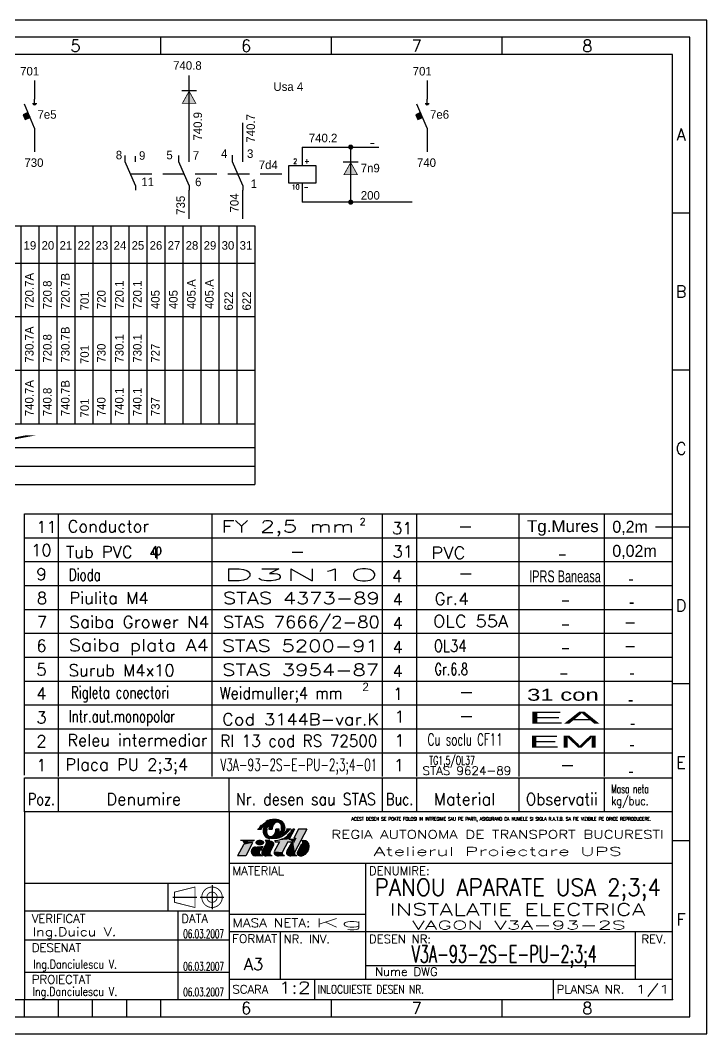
# Model space of a CAD drawing. Header units: millimetres. Extents: x -8 to 622, y 19 to 316.
# Drawn here: x 210.3 to 411.5, y 18.5 to 315.5 of the extents above; entities that cross this region are included whole.
import ezdxf
from ezdxf.enums import TextEntityAlignment as Align

# ---------------------------------------------------------------- set-up
doc = ezdxf.new("R2010")
doc.units = ezdxf.units.MM
doc.linetypes.add('DASHED2', pattern=[9.525, 6.35, -3.175])
doc.layers.add('LIN_GR', color=3, linetype='Continuous')
doc.layers.add('LIN_SUB', color=7, linetype='Continuous')
doc.styles.add('ISO', font='SIMPLEX.shx')
doc.styles.add('ISOCP', font='SIMPLEX.SHX')
doc.styles.add('ROMANC', font='romanc')
doc.styles.add('ROMANS', font='ROMANS.SHX', dxfattribs={"width": 0.8})

# ---------------------------------------------------------------- blocks, each defined once
blk = doc.blocks.new('a3')
at = {"color": 70}
for p, q in [((-160, 287), (-160, 292)), ((-110, 287), (-110, 292)), ((-60, 287), (-60, 292)), ((-5, 240.5), (-10, 240.5)), ((-5, 194.5), (-10, 194.5)), ((-15, 148.5), (-5, 148.5)), ((-5, 102.5), (-10, 102.5)), ((-5, 56.5), (-10, 56.5)), ((-200, 5), (-200, 10)), ((-190, 5), (-190, 10)), ((-180, 5), (-180, 10)), ((-170, 5), (-170, 10)), ((-160, 5), (-160, 10)), ((-110, 5), (-110, 10)), ((-60, 5), (-60, 10)), ((-260, 5), (-160, 5))]:
    blk.add_line(p, q, dxfattribs=at)
at = {"color": 240}
for points in [[(0, 297), (-420, 297), (-420, 0), (0, 0)], [(-5, 292), (-415, 292), (-415, 5), (-5, 5)]]:
    blk.add_lwpolyline(points, close=True, dxfattribs=at)
at = {"color": 70}
blk.add_lwpolyline([(-10, 287), (-410, 287), (-410, 10), (-10, 10)], close=True, dxfattribs=at)
at = {"color": 50, "style": 'ISO'}
for s, p in [('5', (-185, 289.5)), ('6', (-135, 289.5)), ('7', (-85, 289.5)), ('8', (-35, 289.5)), ('A', (-7.5, 263.5)), ('B', (-7.5, 217.5)), ('C', (-7.5, 171.5)), ('D', (-7.5, 125.5)), ('E', (-7.5, 79.5)), ('F', (-7.5, 33.5)), ('6', (-135, 7.5)), ('7', (-85, 7.5)), ('8', (-35, 7.5))]:
    blk.add_text(s, height=3.5, dxfattribs=at).set_placement(p, align=Align.MIDDLE)
blk = doc.blocks.new('ind3_12')
at = {"color": 70}
for p, q in [((0, 55), (-190, 55)), ((-190, 55), (-190, 0)), ((-130, 55), (-130, 0)), ((-130, 40), (0, 40)), ((-190, 26), (-130, 26))]:
    blk.add_line(p, q, dxfattribs=at)
at = {"color": 40}
for p, q in [((-121.71, 49.9), (-120.46, 49.9)), ((-118.34, 49.9), (-117.36, 49.9)), ((-115.31, 49.9), (-116.29, 49.9)), ((-111.94, 49.9), (-113.19, 49.9)), ((-112.95, 48.16), (-112.68, 48.4)), ((-112.68, 48.4), (-112.61, 48.47)), ((-110.84, 49.9), (-112.41, 46.97)), ((-110.84, 49.9), (-111.36, 49.9)), ((-109.64, 49.9), (-111.01, 47.32)), ((-107.23, 49.9), (-110.77, 43.26)), ((-107.23, 49.9), (-109.64, 49.9)), ((-125.82, 45.38), (-127.54, 42.15)), ((-122.56, 46.63), (-126.68, 46.63)), ((-123.11, 45.94), (-125.13, 42.15)), ((-120.12, 44.91), (-120.81, 43.6)), ((-119.12, 45.67), (-120.36, 43.36)), ((-118.05, 46.63), (-119.46, 46.63)), ((-116.85, 45.42), (-118, 43.26)), ((-115.18, 46.28), (-116.74, 43.36)), ((-116.7, 46.63), (-116.29, 46.65)), ((-116.6, 46.28), (-115.18, 46.28)), ((-116.29, 46.65), (-115.69, 46.73)), ((-115.69, 46.73), (-115.27, 46.82)), ((-115.27, 46.82), (-114.78, 46.97)), ((-114.78, 46.97), (-114.27, 47.24)), ((-112.77, 46.28), (-114.38, 43.26)), ((-111.75, 45.93), (-113.13, 43.36)), ((-112.77, 46.28), (-111.36, 46.28)), ((-112.41, 46.97), (-110.99, 46.97)), ((-111.75, 45.93), (-111.15, 45.93)), ((-110.99, 46.97), (-111.36, 46.28)), ((-110.41, 47.32), (-111.15, 45.93)), ((-111.01, 47.32), (-110.41, 47.32)), ((-108.74, 45.59), (-109.99, 43.26)), ((-108.78, 46.63), (-108.09, 46.63)), ((-125.13, 42.15), (-127.54, 42.15)), ((-120.23, 42.15), (-122.21, 42.15)), ((-117.39, 42.15), (-119.15, 42.15)), ((-117.39, 42.15), (-117.72, 42.33)), ((-113.77, 42.15), (-115.53, 42.15)), ((-113.77, 42.15), (-114.1, 42.33)), ((-110.16, 42.15), (-111.92, 42.15)), ((-110.16, 42.15), (-110.49, 42.33))]:
    blk.add_line(p, q, dxfattribs=at)
at = {"color": 240}
for p, q in [((-90, 40), (-90, 6)), ((-130, 34), (-190, 34)), ((-148, 34), (-148, 26)), ((-135, 33.5), (-135, 26.5)), ((-146.5, 30), (-139.5, 30)), ((-138.5, 30), (-131.5, 30)), ((-145, 26), (-145, 0)), ((-130, 25), (-90, 25)), ((-130, 20), (0, 20)), ((-115, 20), (-115, 6)), ((-11, 20), (-11, 6)), ((-190, 17.5), (-130, 17.5)), ((-90, 10), (-11, 10)), ((-190, 8), (-130, 8)), ((-130, 6), (0, 6)), ((-105, 6), (-105, 0)), ((-35, 6), (-35, 0))]:
    blk.add_line(p, q, dxfattribs=at)
at = {"color": 40}
for points in [[(-114.74, 49.9, 0.04888), (-114.64, 50.37, 0.067418), (-114.64, 50.71, 0.012512), (-114.71, 51.12, 0.046313), (-114.74, 51.23, 0.02866), (-114.83, 51.43, 0.04799), (-114.9, 51.53, 0.027533), (-115.01, 51.65, 0.02878), (-115.12, 51.74, 0.020408), (-115.27, 51.85, 0.028785), (-115.38, 51.91, 0.02307), (-115.48, 51.96, 0.025276), (-115.58, 51.99, 0.029587), (-115.69, 52.01, 0.0261), (-115.8, 52.02, 0.034106), (-115.93, 52.02, 0.03305), (-116.05, 52, 0.031407), (-116.17, 51.97, 0.027201), (-116.3, 51.91, 0.027571), (-116.45, 51.82, 0.032433), (-116.58, 51.73, 0.017982), (-116.7, 51.62, 0.025528), (-116.79, 51.53, 0.009898), (-116.89, 51.41, 0.014131), (-116.96, 51.31, 0.005952), (-117.02, 51.22, 0.007874), (-117.06, 51.15, 0.013516), (-117.13, 51.03, 0.012262), (-117.2, 50.9, 0.010996), (-117.25, 50.78, 0.020912), (-117.28, 50.71, 0.006638), (-117.28, 50.69, 0.003922), (-117.3, 50.64, 0.014081), (-117.33, 50.52, 0.011261), (-117.36, 50.37, 0.018498), (-117.36, 50.34, 0.00311), (-117.38, 50.18, 0.039527), (-117.38, 50.07, 0.0256), (-117.36, 49.9)], [(-113.68, 49.9, 0.047001), (-113.61, 50.39, 0.072657), (-113.64, 50.71, 0.024176), (-113.81, 51.3, 0.05712), (-113.92, 51.53, 0.02409), (-114.05, 51.71, 0.014395), (-114.28, 51.99, 0.046768), (-114.45, 52.15, 0.031027), (-114.74, 52.35)], [(-119.97, 49.9, 0.047001), (-120.05, 49.4, 0.072657), (-120.01, 49.08, 0.024176), (-119.84, 48.49, 0.05712), (-119.73, 48.26, 0.02409), (-119.6, 48.09, 0.014395), (-119.38, 47.81, 0.046768), (-119.2, 47.65, 0.031027), (-118.91, 47.44)], [(-118.91, 49.9, 0.04888), (-119.02, 49.43, 0.067418), (-119.01, 49.08, 0.012512), (-118.94, 48.67, 0.046313), (-118.91, 48.56, 0.02866), (-118.82, 48.37, 0.04799), (-118.75, 48.26, 0.027533), (-118.64, 48.15, 0.02878), (-118.53, 48.05, 0.020408), (-118.39, 47.95, 0.028785), (-118.28, 47.88, 0.02307), (-118.17, 47.84, 0.025276), (-118.07, 47.8, 0.029587), (-117.97, 47.78, 0.0261), (-117.85, 47.77, 0.034106), (-117.73, 47.77, 0.03305), (-117.6, 47.79, 0.031407), (-117.48, 47.83, 0.027201), (-117.36, 47.88, 0.027571), (-117.2, 47.97, 0.032433), (-117.07, 48.06, 0.017982), (-116.95, 48.18, 0.025528), (-116.87, 48.26, 0.009898), (-116.76, 48.39, 0.014131), (-116.7, 48.48, 0.005952), (-116.63, 48.57, 0.007874), (-116.59, 48.64, 0.013516), (-116.52, 48.76, 0.012262), (-116.45, 48.9, 0.010996), (-116.4, 49.02, 0.020912), (-116.38, 49.08, 0.006638), (-116.37, 49.11, 0.003922), (-116.35, 49.16, 0.014081), (-116.32, 49.28, 0.011261), (-116.29, 49.42, 0.018498), (-116.29, 49.45, 0.00311), (-116.27, 49.61, 0.039527), (-116.27, 49.73, 0.0256), (-116.29, 49.9)]]:
    blk.add_lwpolyline(points, format="xyb", dxfattribs=at)
at = {"color": 40, "flags": 128}
blk.add_lwpolyline([(-108.71, 42.18, 0.07519), (-108.1, 42.37, 0.103495), (-107.27, 43.01, 0.091904), (-106.74, 43.94, 0.085107), (-106.54, 45.08, 0.085107)], format="xyb", dxfattribs=at)
at = {"color": 240}
for points in [[(-146, 31.5, 0.25, 0.25, 0), (-140, 33, 0.25, 0.25, 0), (-140, 27, 0.25, 0.25, 0), (-146, 28.5, 0.25, 0.25, 0)], [(-135, 31.5, 0.25, 0.25, 1), (-135, 28.5, 0.25, 0.25, 1)]]:
    blk.add_lwpolyline(points, format="xyseb", close=True, dxfattribs=at)
blk.add_lwpolyline([(-135, 33, 0.25, 0.25, 1), (-135, 27, 0.25, 0.25, 1), (-135, 33, 0.25, 0.25, 1)], format="xyseb", dxfattribs=at)
at = {"color": 40}
for centre, radius, start, end in [((-96.55, 26.7), 34.29, 134.6817, 135.4865), ((-117.71, 49.53), 2.3, 144.0002, 170.76), ((-117.8, 49.83), 2.74, 113.911, 122.24), ((-115.81, 45.34), 7.65, 108.9325, 113.911), ((-115.07, 49.86), 3.27, 161.7905, 179.2848), ((-117.59, 50.52), 2.17, 96.8211, 108.9325), ((-116.41, 40.67), 12.1, 91.6964, 96.8211), ((-116.61, 47.25), 5.51, 78.6042, 91.6964), ((-116, 50.28), 2.42, 58.8019, 78.6042), ((-118.58, 49.94), 3.27, 341.7905, 359.2848), ((-115.94, 50.27), 2.3, 324.0002, 350.76), ((-145.94, 81.79), 47.13, 315, 315.973), ((-113.12, 49.86), 0.893, 316.8981, 318.6566), ((-115.09, 51.98), 4.23, 315.973, 321.3402), ((-122.28, 57.73), 13.43, 321.3402, 324.353), ((-122.21, 43.44), 1.29, 94.5979, 270), ((-177.94, 750.15), 707.62, 274.50891, 274.68697), ((-119.73, 46), 0.689, 331.9275, 66.4849), ((-117.66, 49.52), 2.42, 238.8019, 258.6042), ((-108.09, 45.08), 1.55, 0, 90), ((-120.23, 42.84), 0.689, 201.8729, 270), ((-119.75, 43.03), 0.689, 151.9275, 234.4615), ((-119.15, 43.87), 1.72, 234.4615, 270), ((-117.39, 42.94), 0.689, 151.9275, 241.9275), ((-116.14, 43.03), 0.689, 151.9275, 234.4615), ((-115.53, 43.87), 1.72, 234.4615, 270), ((-113.78, 42.94), 0.689, 151.9275, 241.9275), ((-112.52, 43.03), 0.689, 151.9275, 234.4615), ((-111.92, 43.87), 1.72, 234.4615, 270), ((-110.16, 42.94), 0.689, 151.9275, 241.9275), ((-109.38, 42.94), 0.689, 151.9275, 242.7821), ((-108.99, 43.7), 1.55, 242.7821, 280.2311)]:
    blk.add_arc(centre, radius, start, end, dxfattribs=at)
blk.add_point((0, 0))
for points in [[(-121.71, 49.9), (-120.46, 49.9), (-121.21, 50.52), (-120.18, 50.33)], [(-121.21, 50.52), (-120.18, 50.33), (-120.72, 51.03), (-119.93, 50.59)], [(-120.72, 51.03), (-119.93, 50.59), (-120.22, 51.49), (-119.57, 50.88)], [(-120.22, 51.49), (-119.57, 50.88), (-119.6, 51.93), (-118.18, 50.88)], [(-119.57, 50.88), (-118.18, 50.88), (-119.84, 50.38), (-118.6, 50.45)], [(-119.6, 51.93), (-118.18, 50.88), (-118.87, 52.35), (-118.18, 50.88)], [(-118.87, 52.35), (-118.18, 50.88), (-118.21, 52.6), (-118.18, 50.88)], [(-117.31, 50.61), (-118.27, 50.54), (-117.37, 50.27), (-118.32, 50.22)], [(-117.09, 51.1), (-118.18, 50.88), (-117.31, 50.61), (-118.27, 50.54)], [(-118.21, 52.6), (-118.18, 50.88), (-117.81, 52.68), (-118.18, 50.88)], [(-116.87, 52.76), (-118.18, 50.88), (-116.31, 52.75), (-118.18, 50.88)], [(-117.81, 52.68), (-118.18, 50.88), (-116.87, 52.76), (-118.18, 50.88)], [(-116.08, 51.99), (-116.31, 52.75), (-116.62, 51.7), (-118.18, 50.88)], [(-116.62, 51.7), (-118.18, 50.88), (-117.09, 51.1), (-118.18, 50.88)], [(-115.84, 51.99), (-116.08, 51.99), (-116.32, 51.86)], [(-116.31, 52.75), (-115.41, 52.63), (-115.84, 52.71)], [(-115.54, 51.98), (-115.41, 52.63), (-116.08, 51.99), (-116.31, 52.75)], [(-115.84, 51.99), (-115.54, 51.98), (-115.91, 51.97), (-115.51, 51.96)], [(-115.73, 51.96), (-115.33, 51.85), (-115.51, 51.96)], [(-115.09, 51.72), (-114.87, 52.42), (-115.54, 51.98), (-115.41, 52.63)], [(-115.41, 52.63), (-114.87, 52.42), (-115.11, 52.53)], [(-114.87, 51.48), (-114.18, 51.87), (-115.09, 51.72), (-114.87, 52.42)], [(-114.87, 52.42), (-114.18, 51.87), (-114.48, 52.17)], [(-114.68, 50.99), (-113.86, 51.41), (-114.87, 51.48), (-114.18, 51.87)], [(-114.63, 50.55), (-113.67, 50.85), (-114.68, 50.99), (-113.86, 51.41)], [(-114.65, 50.25), (-113.62, 50.26), (-114.63, 50.55), (-113.67, 50.85)], [(-113.67, 50.85), (-113.62, 50.26), (-113.61, 50.56)], [(-119.97, 49.9), (-118.91, 49.9), (-120.05, 49.4), (-119, 49.53)], [(-120.05, 49.4), (-119, 49.53), (-119.94, 48.79), (-119, 49.02)], [(-120.05, 49.4), (-119.94, 48.79), (-120.04, 49.24)], [(-120.04, 49.24), (-119.94, 48.79), (-120.03, 49.13)], [(-119.84, 50.38), (-118.6, 50.45), (-119.97, 49.9), (-118.91, 49.9)], [(-119.94, 48.79), (-119, 49.02), (-119.72, 48.25), (-118.92, 48.6)], [(-119.72, 48.25), (-118.92, 48.6), (-119.33, 47.76), (-118.75, 48.27)], [(-119.33, 47.76), (-118.75, 48.27), (-118.77, 47.37), (-118.43, 47.98)], [(-118.77, 47.37), (-118.43, 47.98), (-118.32, 47.19), (-118.12, 47.82)], [(-117.37, 50.27), (-118.32, 50.22), (-117.36, 49.9), (-118.34, 49.9)], [(-118.32, 47.19), (-118.12, 47.82), (-117.71, 47.07), (-117.72, 47.77)], [(-117.71, 47.07), (-117.72, 47.77), (-117.14, 47.03), (-117.33, 47.9)], [(-117.14, 47.03), (-117.33, 47.9), (-116.45, 47.06), (-117.04, 48.09)], [(-116.45, 47.06), (-117.04, 48.09), (-115.94, 47.1), (-116.74, 48.42)], [(-116.7, 48.48), (-115.12, 47.31), (-116.74, 48.42)], [(-116.7, 48.48), (-116.7, 48.48), (-116.74, 48.42)], [(-115.94, 47.1), (-116.74, 48.42), (-115.12, 47.31), (-116.74, 48.42)], [(-116.45, 48.9), (-115.12, 47.31), (-116.7, 48.48)], [(-116.4, 49.03), (-115.48, 48.92), (-116.45, 48.9), (-115.12, 47.31)], [(-116.29, 49.44), (-115.35, 49.44), (-116.4, 49.03), (-115.48, 48.92)], [(-116.29, 49.9), (-115.31, 49.9), (-116.29, 49.44), (-115.35, 49.44)], [(-115.48, 48.92), (-114.09, 48.92), (-115.01, 49.4), (-113.85, 49.33)], [(-115.48, 48.92), (-114.59, 48.13), (-115.12, 47.31)], [(-115.48, 48.92), (-114.09, 48.92), (-114.18, 47.78), (-115.12, 47.31)], [(-115.01, 49.4), (-113.85, 49.33), (-114.75, 49.87), (-113.72, 49.72)], [(-114.75, 49.87), (-113.72, 49.72), (-114.65, 50.25), (-113.62, 50.26)], [(-114.09, 48.92), (-114.18, 47.78), (-114.59, 48.13)], [(-114.09, 48.92), (-113.61, 48.17), (-114.18, 47.78)], [(-113.69, 49.23), (-112.95, 48.75), (-114.09, 48.92), (-113.61, 48.17)], [(-113.49, 47.75), (-113.9, 47.46), (-112.41, 46.97)], [(-113.4, 49.55), (-112.44, 49.28), (-113.69, 49.23), (-112.95, 48.75)], [(-113.03, 48.1), (-112.41, 46.97), (-113.49, 47.75), (-112.41, 46.97)], [(-113.19, 49.9), (-111.94, 49.9), (-113.4, 49.55), (-112.44, 49.28)], [(-112.65, 48.42), (-112.41, 46.97), (-113.03, 48.1), (-112.41, 46.97)], [(-112.22, 48.86), (-112.41, 46.97), (-112.65, 48.42), (-112.41, 46.97)], [(-111.36, 49.9), (-110.84, 49.9), (-111.76, 49.37), (-112.41, 46.97)], [(-111.76, 49.37), (-112.41, 46.97), (-112.22, 48.86), (-112.41, 46.97)], [(-110.41, 47.32), (-107.23, 49.9), (-111.15, 45.93), (-110.73, 43.34)], [(-109.64, 49.9), (-107.23, 49.9), (-111.01, 47.32), (-110.41, 47.32)], [(-125.82, 45.38), (-123.11, 45.94), (-127.54, 42.15), (-125.13, 42.15)], [(-126.68, 46.63), (-122.56, 46.63), (-126.26, 46.53), (-122.84, 46.34)], [(-126.26, 46.53), (-122.84, 46.34), (-125.96, 46.29), (-123.05, 46.05)], [(-123.05, 46.05), (-125.96, 46.29), (-123.11, 45.94), (-125.77, 45.87)], [(-125.76, 45.63), (-123.11, 45.94), (-125.82, 45.38)], [(-125.77, 45.87), (-123.11, 45.94), (-125.76, 45.63), (-123.11, 45.94)], [(-122.31, 44.73), (-120.12, 44.91), (-123.17, 44.3), (-120.81, 43.6)], [(-122.31, 44.73), (-123.17, 44.3), (-122.7, 44.64), (-123.04, 44.43)], [(-122.28, 46.18), (-122.28, 45.84), (-122.31, 46.03)], [(-122.2, 46.34), (-122.22, 45.73), (-122.28, 46.18), (-122.28, 45.84)], [(-122.07, 46.5), (-122.04, 45.53), (-122.2, 46.34), (-122.22, 45.73)], [(-121.94, 46.59), (-121.9, 45.43), (-122.07, 46.5), (-122.04, 45.53)], [(-121.78, 46.68), (-121.71, 45.34), (-121.94, 46.59), (-121.9, 45.43)], [(-121.62, 46.75), (-121.56, 45.28), (-121.78, 46.68), (-121.71, 45.34)], [(-121.46, 46.79), (-121.43, 45.25), (-121.62, 46.75), (-121.56, 45.28)], [(-121.33, 46.82), (-121.31, 45.23), (-121.46, 46.79), (-121.43, 45.25)], [(-121.21, 46.83), (-121.2, 45.22), (-121.33, 46.82), (-121.31, 45.23)], [(-121.21, 46.83), (-121.1, 46.84), (-121.09, 45.21)], [(-121.09, 45.21), (-120.9, 45.21), (-121.21, 46.83), (-121.2, 45.22)], [(-121.1, 46.84), (-120.91, 46.84), (-121.09, 45.21), (-120.9, 45.21)], [(-120.9, 45.21), (-120.91, 46.84), (-120.81, 45.22), (-120.81, 46.83)], [(-120.81, 45.22), (-120.81, 46.83), (-120.68, 45.23), (-120.69, 46.82)], [(-120.68, 45.23), (-120.69, 46.82), (-120.56, 45.25), (-120.55, 46.79)], [(-120.56, 45.25), (-120.55, 46.79), (-120.42, 45.29), (-120.43, 46.76)], [(-120.42, 45.29), (-120.43, 46.76), (-120.27, 45.34), (-120.27, 46.7)], [(-120.36, 43.36), (-116.85, 45.42), (-120.42, 42.88), (-118, 43.26)], [(-119.12, 45.67), (-116.78, 45.9), (-120.36, 43.36), (-116.85, 45.42)], [(-120.27, 45.34), (-120.27, 46.7), (-120.14, 45.41), (-120.13, 46.63)], [(-120.14, 45.41), (-120.13, 46.63), (-119.97, 45.52), (-119.99, 46.54)], [(-119.97, 45.52), (-119.99, 46.54), (-119.84, 45.65), (-119.88, 46.44)], [(-119.84, 45.65), (-119.88, 46.44), (-119.74, 45.8), (-119.77, 46.3)], [(-119.74, 45.8), (-119.77, 46.3), (-119.71, 45.9), (-119.72, 46.2)], [(-119.72, 46.2), (-119.71, 45.9), (-119.7, 46.13), (-119.69, 46.02)], [(-119.46, 46.63), (-118.05, 46.63), (-119.08, 46.21), (-117.05, 46.31)], [(-119.25, 46.4), (-119.09, 46.04), (-119.08, 46.21)], [(-119.08, 46.21), (-117.05, 46.31), (-119.12, 45.67), (-116.78, 45.9)], [(-118.05, 46.63), (-117.05, 46.31), (-117.7, 46.59), (-117.41, 46.5)], [(-117.05, 46.31), (-116.78, 45.9), (-116.88, 46.12)], [(-116.78, 45.9), (-116.85, 45.42), (-116.77, 45.67)], [(-115.18, 46.28), (-112.77, 46.28), (-116.74, 43.36), (-114.38, 43.26)], [(-116.22, 46.66), (-116.7, 46.63), (-116.6, 46.28)], [(-116.6, 46.28), (-111.36, 46.28), (-116.22, 46.66), (-112.41, 46.97)], [(-116.22, 46.66), (-115.25, 46.82), (-115, 46.76)], [(-115.25, 46.82), (-114.79, 46.97), (-115, 46.76)], [(-115, 46.76), (-115, 46.76), (-114.79, 46.97), (-114.45, 46.8)], [(-114.35, 47.19), (-112.41, 46.97), (-114.79, 46.97), (-114.45, 46.8)], [(-113.9, 47.46), (-112.41, 46.97), (-114.35, 47.19), (-112.41, 46.97)], [(-111.75, 45.93), (-111.15, 45.93), (-113.13, 43.36), (-110.77, 43.26)], [(-112.41, 46.97), (-110.99, 46.97), (-111.36, 46.28)], [(-111.15, 45.93), (-110.77, 43.26), (-110.73, 43.34)], [(-109.99, 43.26), (-108.74, 45.59), (-106.74, 43.94)], [(-108.78, 46.63), (-108.43, 46.63), (-108.69, 46.43), (-108.49, 46.44)], [(-108.74, 45.59), (-108.09, 46.63), (-108.66, 45.8)], [(-108.74, 45.59), (-106.98, 46.16), (-108.09, 46.63)], [(-108.74, 45.59), (-106.54, 45.08), (-106.98, 46.16)], [(-108.74, 45.59), (-106.74, 43.94), (-106.54, 45.08)], [(-108.69, 46.43), (-108.49, 46.44), (-108.64, 46.23), (-108.56, 46.21)], [(-108.43, 46.63), (-108.63, 46.02), (-108.09, 46.63), (-108.66, 45.8)], [(-108.66, 45.8), (-108.66, 45.8), (-108.43, 46.63), (-108.63, 46.02)], [(-108.64, 46.23), (-108.56, 46.21), (-108.63, 46.02)], [(-108.09, 46.63), (-106.98, 46.16), (-107.61, 46.55), (-107.23, 46.37)], [(-106.98, 46.16), (-106.54, 45.08), (-106.83, 45.98), (-106.62, 45.57)], [(-106.54, 45.08), (-106.74, 43.94), (-106.59, 44.51)], [(-123.17, 44.3), (-120.81, 43.6), (-123.49, 43.38), (-120.95, 43.16)], [(-123.17, 44.3), (-123.49, 43.38), (-123.29, 44.14), (-123.45, 43.79)], [(-123.49, 43.38), (-120.95, 43.16), (-123.49, 43.38), (-120.87, 42.58)], [(-123.49, 43.38), (-123.1, 42.51), (-123.42, 43), (-123.25, 42.69)], [(-123.49, 43.38), (-120.87, 42.58), (-123.1, 42.51), (-120.62, 42.27)], [(-123.1, 42.51), (-122.21, 42.15), (-122.93, 42.37), (-122.61, 42.22)], [(-123.1, 42.51), (-120.62, 42.27), (-122.21, 42.15), (-120.23, 42.15)], [(-120.42, 42.88), (-120.36, 43.36), (-120.43, 43.1)], [(-120.42, 42.88), (-118, 43.26), (-120.15, 42.47), (-118.06, 42.75)], [(-120.15, 42.47), (-120.42, 42.88), (-120.32, 42.64)], [(-120.15, 42.47), (-118.06, 42.75), (-119.15, 42.15), (-117.72, 42.33)], [(-119.15, 42.15), (-120.15, 42.47), (-119.72, 42.25)], [(-119.15, 42.15), (-117.72, 42.33), (-117.39, 42.15)], [(-118.02, 43.03), (-117.9, 42.55), (-118.06, 42.75)], [(-116.74, 43.36), (-116.81, 42.88), (-116.82, 43.14)], [(-116.74, 43.36), (-114.38, 43.26), (-116.81, 42.88), (-114.44, 42.75)], [(-116.52, 42.46), (-116.81, 42.88), (-116.71, 42.66)], [(-116.81, 42.88), (-114.44, 42.75), (-116.52, 42.46), (-114.12, 42.34)], [(-115.53, 42.15), (-116.54, 42.47), (-116.1, 42.25)], [(-116.52, 42.46), (-114.12, 42.34), (-115.53, 42.15), (-113.77, 42.15)], [(-114.42, 42.94), (-114.29, 42.55), (-114.44, 42.75)], [(-114.36, 43.31), (-114.4, 43.15), (-114.38, 43.26)], [(-113.13, 43.36), (-113.19, 42.89), (-113.2, 43.13)], [(-113.13, 43.36), (-110.77, 43.26), (-113.19, 42.89)], [(-113.19, 42.89), (-110.77, 43.26), (-110.82, 42.72)], [(-112.92, 42.47), (-113.19, 42.89), (-113.1, 42.66)], [(-113.19, 42.89), (-110.82, 42.72), (-112.92, 42.47)], [(-112.92, 42.47), (-110.82, 42.72), (-111.92, 42.15)], [(-111.92, 42.15), (-112.92, 42.47), (-112.49, 42.25)], [(-110.82, 42.72), (-111.92, 42.15), (-110.49, 42.33)], [(-110.49, 42.33), (-110.16, 42.15), (-111.92, 42.15)], [(-110.8, 42.98), (-110.66, 42.53), (-110.82, 42.72)], [(-110.73, 43.34), (-110.78, 43.14), (-110.77, 43.26)], [(-109.99, 43.26), (-110.04, 42.73), (-110.07, 42.99)], [(-110.04, 42.73), (-109.99, 43.26), (-109.7, 42.32)], [(-109.7, 42.32), (-110.04, 42.73), (-109.91, 42.5)], [(-109.99, 43.26), (-107.27, 43.01), (-106.74, 43.94)], [(-109.99, 43.26), (-108.1, 42.37), (-107.27, 43.01)], [(-109.99, 43.26), (-108.71, 42.18), (-108.1, 42.37)], [(-109.99, 43.26), (-109.7, 42.32), (-108.71, 42.18)], [(-108.71, 42.18), (-109.7, 42.32), (-109.23, 42.17)], [(-109.7, 42.32), (-109.7, 42.32), (-108.71, 42.18)], [(-107.27, 43.01), (-108.1, 42.37), (-107.66, 42.64)], [(-106.74, 43.94), (-107.27, 43.01), (-106.96, 43.45)]]:
    blk.add_solid(points, dxfattribs=at)
at = {"color": 40, "style": 'ISO', "width": 0.77078}
blk.add_text('ACEST DESEN SE POATE FOLOSI IN INTREGIME SAU PE PARTI, ASIGURAND CA NUMELE SI SIGLA R.A.T.B. SA FIE VIZIBILE PE ORICE REPRODUCERE.', height=1, dxfattribs=at).set_placement((-94.13, 52.45), (-6.3, 52.45), align=Align.FIT)
at = {"color": 240}
for s, style, width, p, p2 in [('REGIA AUTONOMA DE TRANSPORT BUCURESTI', 'ROMANC', 1.063101, (-100.04, 47.17), (-2.58, 47.17)), ('Atelierul Proiectare UPS', 'ROMANC', 1.425107, (-87.65, 42.18), (-14.86, 42.18)), ('MASA NETA:', 'ISO', 1.009422, (-129, 21.25), (-106.17, 21.25)), ('FORMAT', 'ISO', 0.917397, (-129.11, 16.61), (-115.89, 16.61)), ('INLOCUIESTE DESEN NR.', 'ISO', 0.687691, (-104, 1.75), (-72.89, 1.75))]:
    blk.add_text(s, height=2.5, dxfattribs=dict(at, style=style, width=width)).set_placement(p, p2, align=Align.FIT)
at = {"color": 240, "style": 'ISO'}
for s, p in [('MATERIAL', (-129, 36.5)), ('DENUMIRE:', (-89, 36.5)), ('VERIFICAT', (-187.81, 22.5)), ('DATA', (-144, 22.5)), ('NR. INV.', (-114, 16.5)), ('DESEN NR:', (-89, 16.5)), ('DESENAT', (-187.81, 13.97)), ('PROIECTAT', (-187.81, 4.66)), ('SCARA', (-129, 1.75)), ('PLANSA NR.', (-34, 1.75))]:
    blk.add_text(s, height=2.5, dxfattribs=at).set_placement(p)
blk.add_text('REV.', height=2.5, dxfattribs=at).set_placement((-5.5, 17.75), align=Align.MIDDLE)
at = {"color": 50, "style": 'ISO'}
for tag, height, width, p, p2 in [('MATERIAL', 3.5, 1.837708, (-127.1, 31.84), (-91.87, 31.84)), ('STAS_MATERIAL', 3.5, 2.784754, (-126.09, 25.95), (-91.75, 25.95)), ('ANSAMBLU', 3.5, 2.48631, (-83.01, 24.67), (-8.01, 24.67)), ('VERIFICAT', 2.5, 0.86708, (-187.61, 18.63), (-163.04, 18.63)), ('DESENAT', 2.5, 1.026691, (-187.39, 9.14), (-162.83, 9.14)), ('PROIECTAT', 2.5, 1.037581, (-187.61, 1.12), (-162.78, 1.12)), ('SCARA', 3.5, 1.565143, (-115.5, 1.75), (-106.11, 1.75))]:
    blk.add_attdef(tag, text='', height=height, dxfattribs=dict(at, width=width)).set_placement(p, p2, align=Align.FIT)
at = {"color": 70, "style": 'ISO'}
for tag, width, p, p2 in [('DENUMIRE_DESEN', 1.844561, (-87.29, 30.44), (-3.41, 30.44)), ('NUMAR_DESEN', 1.112195, (-76.49, 10.87), (-22.2, 10.87))]:
    blk.add_attdef(tag, text='', height=5, dxfattribs=dict(at, width=width)).set_placement(p, p2, align=Align.FIT)
at = {"color": 240, "style": 'ISO'}
for tag, width, p, p2 in [('MASA', 3.701178, (-105.03, 21.25), (-90.49, 21.25)), ('SUBANSAMBLU', 3.628523, (-76.35, 20.58), (-13.71, 20.58)), ('DATA', 0.588678, (-143.42, 18.04), (-131.51, 18.04)), ('DATA', 0.588678, (-143.42, 8.49), (-131.51, 8.49)), ('DATA', 0.588678, (-143.42, 0.97), (-131.51, 0.97)), ('PLANSA', 1.983142, (-10.91, 1.75), (-0.76, 1.75))]:
    blk.add_attdef(tag, text='', height=2.5, dxfattribs=dict(at, width=width)).set_placement(p, p2, align=Align.FIT)
at = {"color": 50, "style": 'ISO'}
blk.add_attdef('FORMAT', text='', height=3.5, dxfattribs=at).set_placement((-122.83, 8.67), align=Align.CENTER)
at = {"color": 240, "style": 'ISO'}
blk.add_attdef('NUME_DWG', (-87.2, 6.95), '', height=2.5, dxfattribs=at)

msp = doc.modelspace()

# ---------------------------------------------------------------- linework, layer by layer
at = {"color": 2}
for p, q in [((214.5142, 297.8783), (214.5142, 292.414)), ((259.7939, 287.6995), (259.791, 299.2938)), ((329.5682, 297.8783), (329.5682, 292.414)), ((213.8842, 291.164), (215.1442, 291.164)), ((214.5142, 291.164), (214.5142, 292.414)), ((328.9382, 291.164), (330.1982, 291.164)), ((329.5682, 291.164), (329.5682, 292.414)), ((214.5142, 283.914), (211.5142, 290.914)), ((329.5682, 283.914), (326.5682, 290.914)), ((259.7939, 275.6765), (259.7939, 287.6995)), ((275.5467, 275.6765), (275.5467, 285.4346)), ((214.5142, 283.914), (214.5142, 282.414)), ((214.5142, 282.414), (214.5142, 276.9496)), ((329.5682, 283.914), (329.5682, 282.414)), ((329.5682, 282.414), (329.5682, 276.9496)), ((292.9687, 278.3482), (315.3887, 278.3482)), ((292.9687, 278.3482), (292.9687, 272.8839)), ((307.162, 262.2115), (307.158, 278.3942)), ((241.0394, 274.0629), (241.0394, 275.9018)), ((244.0394, 267.0629), (241.0394, 274.0629)), ((244.0394, 274.0449), (244.0394, 275.6804)), ((256.7939, 274.059), (256.7939, 275.8979)), ((259.7939, 267.059), (256.7939, 274.059)), ((259.7939, 274.041), (259.7939, 275.6765)), ((272.5467, 274.163), (272.5467, 276.0019)), ((275.5467, 267.059), (272.5467, 274.059)), ((275.5467, 274.041), (275.5467, 275.6765)), ((292.9687, 267.8839), (292.9687, 262.1656)), ((244.0394, 267.0629), (244.0394, 265.6829)), ((259.7939, 267.059), (259.7939, 265.679)), ((259.7939, 257.2905), (259.7939, 265.679)), ((275.5467, 267.059), (275.5467, 265.679)), ((275.5467, 257.2905), (275.5467, 265.679)), ((325.2227, 262.1656), (292.9687, 262.1656)), ((86.6611, 255.257), (279.0664, 255.257)), ((210.4582, 255.257), (210.4582, 197.2694)), ((215.7358, 255.257), (215.7358, 197.2694)), ((221.0133, 255.257), (221.0133, 197.2694)), ((226.2909, 255.257), (226.2909, 197.2694)), ((231.5684, 255.257), (231.5684, 197.2694)), ((236.846, 255.257), (236.846, 197.2694)), ((242.1235, 255.257), (242.1235, 197.2694)), ((247.4011, 255.257), (247.4011, 197.2694)), ((252.6786, 255.257), (252.6786, 197.2694)), ((257.9562, 255.257), (257.9562, 197.2694)), ((263.2337, 255.257), (263.2337, 197.2694)), ((268.5113, 255.257), (268.5113, 197.2694)), ((273.7888, 255.257), (273.7888, 197.2694)), ((279.0664, 255.257), (279.0664, 179.4192)), ((86.6611, 244.3571), (279.0664, 244.3571)), ((86.6611, 228.6612), (279.0664, 228.6612)), ((86.6611, 212.9653), (279.0664, 212.9653)), ((86.6611, 197.2694), (279.0664, 197.2694)), ((86.6611, 190.3191), (279.0664, 190.3191)), ((86.6611, 184.8692), (279.0664, 184.8692)), ((86.6611, 179.4192), (279.0664, 179.4192))]:
    msp.add_line(p, q, dxfattribs=at)
at = {"color": 1, "linetype": 'DASHED2'}
msp.add_line((242.5521, 270.533), (288.9187, 270.5217), dxfattribs=at)
at = {"color": 240}
for p, q in [((211.5146, 170.863), (401.6247, 170.863)), ((211.5146, 163.863), (401.6247, 163.863)), ((211.5146, 156.863), (401.6247, 156.863)), ((211.5146, 149.863), (401.6247, 149.863)), ((211.5146, 142.863), (401.6247, 142.863)), ((211.5146, 135.863), (401.6247, 135.863)), ((211.5146, 128.863), (401.6247, 128.863)), ((211.5146, 121.863), (401.6247, 121.863)), ((211.5146, 114.863), (401.6247, 114.863)), ((211.5146, 107.863), (401.6247, 107.863)), ((211.5146, 100.863), (401.6247, 100.863))]:
    msp.add_line(p, q, dxfattribs=at)
at = {"color": 2, "const_width": 0.24, "flags": 128}
for points in [[(259.791, 294.7094), (257.8291, 291.1795), (261.753, 291.1795)], [(307.158, 273.8098), (305.1961, 270.2799), (309.12, 270.2799)]]:
    msp.add_lwpolyline(points, close=True, dxfattribs=at)
at = {"color": 2, "flags": 128}
for points in [[(257.6262, 294.9338), (261.958, 294.9338)], [(304.9932, 274.0342), (309.325, 274.0342)]]:
    msp.add_lwpolyline(points, dxfattribs=at)
for points in [[(213.1975, 287.0232), (212.5666, 288.4403), (211.1488, 287.8091), (211.7797, 286.392)], [(328.2516, 287.0232), (327.6207, 288.4403), (326.2028, 287.8091), (326.8338, 286.392)], [(297.0187, 267.8839), (297.0187, 272.8839), (288.9187, 272.8839), (288.9187, 267.8839)]]:
    msp.add_lwpolyline(points, close=True, dxfattribs=at)
at = {"color": 2, "const_width": 0.75}
for points in [[(306.7831, 278.3482, 1), (307.5331, 278.3482, 1)], [(306.787, 262.2115, 1), (307.537, 262.2115, 1)]]:
    msp.add_lwpolyline(points, format="xyb", close=True, dxfattribs=at)
at = {"color": 70}
for points in [[(211.5146, 94.2913), (211.5146, 170.863)], [(221.5146, 93.863), (221.5146, 170.863)], [(266.5146, 93.863), (266.5146, 170.863)], [(316.5146, 93.863), (316.5146, 170.863)], [(326.5146, 93.863), (326.5146, 170.863)], [(356.5146, 93.863), (356.5146, 170.863)], [(381.5146, 93.863), (381.5146, 170.863)]]:
    msp.add_lwpolyline(points, dxfattribs=at)
at = {"color": 3}
for points in [[(211.5146, 93.511), (401.5146, 93.511)], [(211.5146, 83.511), (211.5146, 93.511)], [(221.5146, 83.511), (221.5146, 93.511)], [(271.5146, 83.511), (271.5146, 93.511)], [(316.5146, 83.511), (316.5146, 93.511)], [(326.5146, 83.511), (326.5146, 93.511)], [(356.5146, 83.511), (356.5146, 93.511)], [(381.5146, 83.511), (381.5146, 93.511)]]:
    msp.add_lwpolyline(points, dxfattribs=at)
at = {"color": 2}
for centre in [(214.5142, 290.8908), (329.5682, 290.8908)]:
    msp.add_circle(centre, 0.2731, dxfattribs=at)
for points in [[(259.7818, 294.7161), (261.7069, 291.1982), (257.8805, 291.1745)], [(211.7797, 286.392), (211.1488, 287.8091), (213.1975, 287.0232), (212.5666, 288.4403)], [(326.8338, 286.392), (326.2028, 287.8091), (328.2516, 287.0232), (327.6207, 288.4403)], [(307.1488, 273.8165), (309.0739, 270.2986), (305.2475, 270.2749)]]:
    msp.add_solid(points, dxfattribs=at)

# ---------------------------------------------------------------- block references
msp.add_blockref('a3', (411.5146, 18.511))
at = {"color": 1}
ref = msp.add_blockref('ind3_12', (401.5146, 28.511), dxfattribs=at)
ref.add_attrib('DENUMIRE_DESEN', 'PANOU APARATE USA 2;3;4', dxfattribs={"color": 70, "height": 5, "style": 'ISO', "width": 0.769238}).set_placement((314.2233, 58.9491), (398.1069, 58.9491), align=Align.FIT)
ref.add_attrib('ANSAMBLU', 'INSTALATIE ELECTRICA', dxfattribs={"color": 50, "height": 3.5, "style": 'ISO', "width": 1.27485}).set_placement((318.5047, 53.1858), (393.5084, 53.1858), align=Align.FIT)
ref.add_attrib('SUBANSAMBLU', 'VAGON V3A-93-2S', dxfattribs={"color": 240, "height": 2.5, "style": 'ISO', "width": 1.675592}).set_placement((325.1647, 49.0907), (387.7999, 49.0907), align=Align.FIT)
ref.add_attrib('NUMAR_DESEN', 'V3A-93-2S-E-PU-2;3;4', dxfattribs={"color": 70, "height": 5, "style": 'ISO', "width": 0.546763}).set_placement((325.0295, 39.3842), (379.3152, 39.3842), align=Align.FIT)
ref.add_attrib('NUME_DWG', 'Nume DWG', (314.3175, 35.4608), dxfattribs={"color": 240, "height": 2.5, "style": 'ISO'})
ref.add_attrib('PLANSA', '1/1', dxfattribs={"color": 240, "height": 2.5, "style": 'ISO', "width": 1.983142}).set_placement((390.6067, 30.261), (400.7585, 30.261), align=Align.FIT)
ref.add_attrib('FORMAT', 'A3', dxfattribs={"color": 50, "height": 3.5, "style": 'ISO'}).set_placement((278.6805, 37.1802), align=Align.CENTER)
ref.add_attrib('SCARA', '1:2', dxfattribs={"color": 50, "height": 3.5, "style": 'ISO', "width": 1.252114}).set_placement((286.0165, 30.261), (295.4073, 30.261), align=Align.FIT)
ref.add_attrib('MASA', 'Kg', dxfattribs={"color": 240, "height": 2.5, "style": 'ISO', "width": 3.701178}).set_placement((296.4798, 49.761), (311.0202, 49.761), align=Align.FIT)
ref.add_attrib('VERIFICAT', 'Ing.Duicu V.', dxfattribs={"color": 50, "height": 2.5, "style": 'ISO', "width": 1.133873}).set_placement((213.9085, 47.1433), (238.4758, 47.1433), align=Align.FIT)
ref.add_attrib('DATA', '06.03.2007', dxfattribs={"color": 240, "height": 2.5, "style": 'ISO', "width": 0.575145}).set_placement((258.0934, 46.5473), (270.0071, 46.5473), align=Align.FIT)
ref.add_attrib('DESENAT', 'Ing.Danciulescu V.', dxfattribs={"color": 50, "height": 2.5, "style": 'ISO', "width": 0.734395}).set_placement((214.1221, 37.646), (238.6894, 37.646), align=Align.FIT)
ref.add_attrib('DATA', '06.03.2007', dxfattribs={"color": 240, "height": 2.5, "style": 'ISO', "width": 0.575145}).set_placement((258.0934, 36.9996), (270.0071, 36.9996), align=Align.FIT)
ref.add_attrib('PROIECTAT', 'Ing.Danciulescu V.', dxfattribs={"color": 50, "height": 2.5, "style": 'ISO', "width": 0.742185}).set_placement((213.9085, 29.6271), (238.7364, 29.6271), align=Align.FIT)
ref.add_attrib('DATA', '06.03.2007', dxfattribs={"color": 240, "height": 2.5, "style": 'ISO', "width": 0.575145}).set_placement((258.0934, 29.4807), (270.0071, 29.4807), align=Align.FIT)

# ---------------------------------------------------------------- texts
at = {"color": 2}
for s, p in [('740.8', (255.1131, 301.015)), ('701', (210.2759, 299.3352)), ('701', (325.33, 299.3352)), ('Usa 4', (284.5119, 294.811)), ('7e5', (215.3651, 286.6566)), ('7e6', (330.4191, 286.6566)), ('740.2', (294.8865, 279.7654)), ('8', (238.319, 274.7651)), ('9', (245.1196, 274.6295)), ('5', (253.1335, 274.7651)), ('7', (260.8741, 274.6295)), ('4', (269.1579, 275.1722)), ('3', (276.7628, 275.1722)), ('730', (211.5276, 272.5379)), ('7d4', (280.2099, 271.8942)), ('7n9', (310.0993, 270.9464)), ('740', (326.5817, 272.5379)), ('11', (245.7986, 266.8956)), ('6', (261.5531, 266.8956)), ('1', (277.8492, 266.3529)), ('200', (310.1248, 262.9497)), ('19', (211.2733, 248.2811)), ('20', (216.5509, 248.2811)), ('21', (221.8284, 248.2811)), ('22', (227.106, 248.2811)), ('23', (232.3835, 248.2811)), ('24', (237.6611, 248.2811)), ('25', (242.9386, 248.2811)), ('26', (248.2162, 248.2811)), ('27', (253.4937, 248.2811)), ('28', (258.7713, 248.2811)), ('29', (264.0488, 248.2811)), ('30', (269.3264, 248.2811)), ('31', (274.6039, 248.2811)), ('2', (310.6058, 118.9117))]:
    msp.add_text(s, height=2.5, dxfattribs=at).set_placement(p)
for s, p in [('740.9', (263.5729, 280.2555)), ('740.7', (279.0979, 279.6532)), ('704', (274.3, 259.1949)), ('735', (258.5471, 258.5165)), ('720.7A', (214.1966, 230.8709)), ('720.7B', (224.7517, 230.8709)), ('720.8', (219.4742, 230.8709)), ('720.1', (240.5844, 230.8709)), ('720.1', (245.8619, 230.8709)), ('405.A', (261.6946, 230.8709)), ('405.A', (266.9721, 230.8709)), ('701', (230.4034, 230.4608)), ('720', (235.3068, 230.8709)), ('405', (251.1395, 230.8709)), ('405', (256.417, 230.8709)), ('622', (272.6238, 230.4608)), ('622', (277.9013, 230.4608)), ('730.7A', (214.1966, 215.175)), ('720.8', (219.4742, 215.175)), ('730.7B', (224.7517, 215.175)), ('730.1', (240.5844, 215.175)), ('730.1', (245.8619, 215.175)), ('701', (230.4034, 214.7649)), ('730', (235.3068, 215.175)), ('727', (251.1395, 215.175)), ('740.7A', (214.1966, 199.4791)), ('740.7B', (224.7517, 199.4791)), ('740.8', (219.4742, 199.4791)), ('740.1', (240.5844, 199.4791)), ('740.1', (245.8619, 199.4791)), ('701', (230.4034, 199.069)), ('740', (235.3068, 199.4791)), ('737', (251.1395, 199.4791))]:
    msp.add_text(s, height=2.5, rotation=90, dxfattribs=at).set_placement(p)
at = {"color": 2, "style": 'ROMANS', "width": 0.8}
for s, p in [('2', (290.3173, 273.4373)), ('10', (289.8911, 265.906))]:
    msp.add_text(s, height=1.5, dxfattribs=at).set_placement(p)
at = {"color": 2, "width": 6.133333}
msp.add_text('FY ', height=2.5, dxfattribs=at).set_placement((177.6925, 191.3514), (223.6925, 191.3514), align=Align.FIT)
at = {"color": 50}
for s, width, p, p2 in [('Tg.Mures', 0.857143, (358.8096, 165.5126), (379.8096, 165.5126)), ('    -    ', 0.666667, (358.6693, 157.4475), (379.6693, 157.4475)), ('IPRS Baneasa', 0.529412, (359.4698, 150.7979), (380.4698, 150.7979)), ('    -    ', 0.666667, (359.6305, 143.9661), (380.6305, 143.9661)), ('    -    ', 0.666667, (359.6305, 136.9661), (380.6305, 136.9661)), ('    -    ', 0.666667, (359.6305, 129.9661), (380.6305, 129.9661)), ('    -    ', 0.666667, (359.1302, 122.5552), (380.1302, 122.5552)), ('31 con', 1.125, (358.8633, 116.1008), (379.8633, 116.1008)), ('EA', 3.6, (359.1302, 109.3451), (380.1302, 109.3451)), ('EM', 3.6, (359.1302, 102.3451), (380.1302, 102.3451))]:
    msp.add_text(s, height=3.5, dxfattribs=dict(at, width=width)).set_placement(p, p2, align=Align.FIT)
for s, p in [('0,2m', (389.0533, 165.3274)), ('0,02m', (390.3524, 158.2671)), ('-', (389.3411, 150.1682)), ('-', (389.5018, 143.3365)), ('-', (389.6302, 122.5552)), ('-', (389.2382, 114.7196)), ('-', (389.8097, 107.863)), ('-', (389.6302, 101.5552)), ('-', (389.2936, 93.7591))]:
    msp.add_text(s, height=3.5, dxfattribs=at).set_placement(p, align=Align.CENTER)
at = {"color": 2, "style": 'ROMANS', "width": 0.8}
for tag, p, s in [('-', (312.7464, 278.7978), '2'), ('+', (293.6004, 273.5107), '1'), ('-', (293.3576, 265.8143), '2')]:
    msp.add_attdef(tag, p, s, height=1.5, dxfattribs=at)
at = {"layer": 'LIN_GR', "color": 3, "style": 'ISOCP'}
for s, p in [('11', (215.0184, 165.2548)), ('8', (215.1791, 144.423)), ('7', (215.1791, 137.423))]:
    msp.add_text(s, height=3.5, dxfattribs=at).set_placement(p)
for s, p in [('10', (216.5146, 158.463)), ('9', (216.5146, 151.463)), ('6', (216.5146, 130.463)), ('5', (216.5146, 123.463)), ('4', (216.5146, 116.463)), ('3', (216.5146, 109.463)), ('2', (216.5146, 102.463)), ('1', (216.5146, 95.463))]:
    msp.add_text(s, height=3.5, dxfattribs=at).set_placement(p, align=Align.CENTER)
at = {"layer": 'LIN_SUB', "color": 50, "style": 'ISOCP'}
for s, height, p in [('2', 2.1, (309.7793, 167.5294)), ('Conductor', 3.5, (224.2032, 165.461)), ('31', 3.5, (319.2785, 164.8892)), ('Tub PVC  4', 3.5, (223.7308, 157.9305)), ('31', 3.5, (319.4393, 158.0574)), ('4', 3.5, (319.2785, 150.8892)), ('Piulita M4', 3.5, (224.692, 144.4491)), ('4', 3.5, (319.4393, 144.0574)), ('4', 3.5, (319.4393, 137.0574)), ('4', 3.5, (319.4393, 130.0574)), ('Surub M4x10', 3.5, (224.52, 123.2535)), ('4', 3.5, (319.4393, 123.0574)), ('1', 3.5, (319.555, 116.4097)), ('Placa PU 2;3;4', 3.5, (223.5146, 95.663))]:
    msp.add_text(s, height=height, dxfattribs=at).set_placement(p)
for s, width, p, p2 in [('FY 2,5 mm  ', 1.232143, (269.2032, 165.4372), (315.2032, 165.4372)), ('   -   ', 0.942857, (329.4337, 165.531), (351.4337, 165.531)), ('PVC', 1.072691, (330.7857, 157.7152), (340.7974, 157.7152)), ('   -   ', 0.942857, (280.1655, 158.1435), (302.1655, 158.1435)), ('D3N10', 2.967742, (269.5313, 151.2571), (315.5313, 151.2571)), ('   -   ', 0.942857, (329.5414, 151.7974), (351.5414, 151.7974)), ('STAS 4373-89', 1.159664, (269.692, 144.4254), (315.692, 144.4254)), ('Gr.4', 1.018148, (331.7469, 144.2339), (341.7586, 144.2339)), ('Saiba Grower N4', 0.924812, (224.692, 137.4254), (265.692, 137.4254)), ('STAS 7666/2-80', 0.982206, (269.692, 137.4254), (315.692, 137.4254)), ('OLC 55A', 0.977778, (331.2931, 137.6872), (353.2931, 137.6872)), ('Saiba plata A4', 1.029289, (224.52, 130.5973), (265.52, 130.5973)), ('STAS 5200-91', 1.2, (269.348, 130.4254), (315.348, 130.4254)), ('OL34', 0.778865, (331.52, 130.4318), (341.126, 130.4318)), ('STAS 3954-87', 1.154812, (269.4693, 123.408), (315.4693, 123.408)), ('Gr.6.8', 0.668788, (331.7469, 123.5973), (341.5558, 123.5973)), ('   -   ', 0.942857, (329.7022, 116.9656), (351.7022, 116.9656)), ('Cod 3144B-var.K', 1.010989, (269.4818, 108.8945), (315.4818, 108.8945)), ('   -   ', 0.942857, (329.7022, 109.9656), (351.7022, 109.9656)), ('RI 13 cod RS 72500', 0.831325, (268.9582, 102.5867), (314.9582, 102.5867)), ('Cu soclu CF11', 0.60274, (329.7022, 102.9656), (351.7022, 102.9656)), ('V3A-93-2S-E-PU-2;3;4-01', 0.58351, (268.9582, 95.5867), (314.9582, 95.5867)), ('   -   ', 0.942857, (359.3153, 95.623), (381.3153, 95.623))]:
    msp.add_text(s, height=3.5, dxfattribs=dict(at, width=width)).set_placement(p, p2, align=Align.FIT)
at = {"layer": 'LIN_SUB', "color": 2, "style": 'ISOCP'}
for s, height, width, p in [('Dioda', 3.5, 0.724138, (224.5313, 151.2809)), ('Rigleta conectori ', 3.5, 0.724138, (225.1506, 116.7958)), ('Weidmuller;4 mm', 3.5, 0.884519, (268.7682, 116.6041)), ('Intr.aut.monopolar', 3.5, 0.724138, (224.4818, 109.7947)), ('TG1,5/OL37', 2.5, 0.662649, (330.215, 97.3443))]:
    msp.add_text(s, height=height, dxfattribs=dict(at, width=width)).set_placement(p)
at = {"layer": 'LIN_SUB', "color": 2, "style": 'ISOCP', "width": 0.942857}
for p in [(389.0528, 137.4462), (389.0528, 130.4462)]:
    msp.add_text('-', height=3.5, dxfattribs=at).set_placement(p, align=Align.CENTER)
at = {"layer": 'LIN_SUB', "color": 50, "style": 'ISOCP'}
for p in [(321.5146, 109.6746), (321.5146, 102.663), (321.3063, 95.4377)]:
    msp.add_text('1', height=3.5, dxfattribs=at).set_placement(p, align=Align.CENTER)
at = {"layer": 'LIN_SUB', "color": 2, "style": 'ISOCP'}
for s, height, width, p, p2 in [('Releu intermediar', 3.5, 0.888087, (224.1302, 102.7586), (265.1302, 102.7586)), ('STAS 9624-89', 2.5, 0.917647, (328.215, 94.3443), (354.215, 94.3443)), ('Material', 3.5, 0.93913, (331.5146, 85.511), (349.5146, 85.511)), ('Observatii', 3.5, 0.851351, (358.5146, 85.511), (379.5146, 85.511)), ('Masa neta', 2.5, 0.573913, (383.5146, 89.011), (394.5146, 89.011)), ('Poz.', 3.5, 0.813559, (212.5146, 85.511), (220.5146, 85.511)), ('Nr. desen sau STAS', 3.5, 0.763975, (273.5146, 85.511), (314.5146, 85.511)), ('Buc.', 3.5, 0.8, (317.5146, 85.511), (325.5146, 85.511)), ('kg/buc.', 2.5, 0.796552, (383.5146, 85.511), (394.5146, 85.511))]:
    msp.add_text(s, height=height, dxfattribs=dict(at, width=width)).set_placement(p, p2, align=Align.FIT)
msp.add_text('Denumire', height=3.5, dxfattribs=at).set_placement((246.5146, 85.511), align=Align.CENTER)
at = {"layer": 'LIN_SUB', "color": 50, "insert": (248.8858, 162.1232), "char_height": 3.5, "width": 12.2618, "attachment_point": 1, "style": 'ISOCP'}
msp.add_mtext('{\\fSymbol|b0|i0|c2|p18;f}', dxfattribs=at)

doc.saveas('drawing.dxf')
